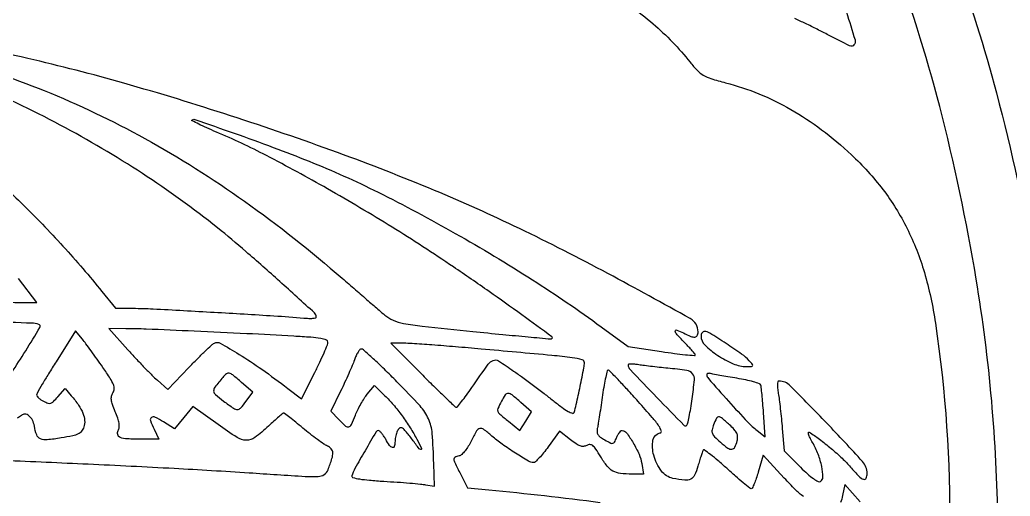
# Model space of a CAD drawing. Header units: millimetres. Extents: x 8 to 202, y 10 to 284.
# Drawn here: x 84.47 to 96.1, y 76.53 to 82.13 of the extents above; entities that cross this region are included whole.
import ezdxf

# ---------------------------------------------------------------- set-up
doc = ezdxf.new("R2010")
doc.units = ezdxf.units.MM
doc.layers.add('CUT', color=1, linetype='Continuous')
doc.layers.add('ENGRAVE', color=7, linetype='Continuous')

msp = doc.modelspace()

# ---------------------------------------------------------------- linework, layer by layer
at = {"layer": 'CUT'}
msp.add_circle((77.5, 76), 20, dxfattribs=at)
at = {"layer": 'ENGRAVE'}
for points in [[(22.924, 11.036, 0.000003), (45.118, 11.044, 0.000001), (67.428, 11.053, 0.198812)], [(83.243, 56.849, 0.05031), (86.75, 58.267, 0.050036), (89.919, 60.365, 0.045234), (92.727, 63.117, 0.039894), (94.588, 65.694, 0.039431), (96.023, 68.543, 0.039455), (96.993, 71.58, 0.040054), (97.468, 74.717, 0.015781), (97.494, 75.382, 0.005868), (97.489, 76.317, 0.00584), (97.463, 77.249, 0.016497), (97.416, 77.899, 0.033804), (96.881, 80.955, 0.038207), (95.951, 83.783, 0.038966), (94.623, 86.389, 0.038007), (92.896, 88.78, 0.042124), (90.351, 91.324, 0.044845), (87.465, 93.346, 0.045322), (84.295, 94.804, 0.044887)], [(84.012, 94.108, -0.032455), (86.114, 93.201, -0.031304), (88.107, 92.021, -0.041615), (90.826, 89.821, -0.044448), (93.077, 87.246, -0.045413), (94.797, 84.368, -0.047506), (95.939, 81.269, -0.022557), (96.386, 79.203, -0.025379), (96.624, 77.184, -0.026237), (96.651, 75.214, -0.028035), (96.469, 73.297, -0.050307), (95.533, 69.648, -0.047999), (93.877, 66.198, -0.047612), (91.579, 63.102, -0.04781), (88.739, 60.501, -0.054787), (85.376, 58.502, -0.053836), (81.64, 57.266, -0.052978)], [(83.111, 58.453, 0.044188), (85.935, 59.618, 0.044295), (88.504, 61.258, 0.042822), (90.776, 63.342, 0.014695), (91.769, 64.489, 0.018927), (92.609, 65.603, 0.019062), (93.358, 66.77, 0.015274), (94.076, 68.079, 0.040872), (95.134, 70.658, 0.0403), (95.765, 73.387, 0.039829), (95.955, 76.213, 0.037972), (95.701, 79.08, 0.021879), (95.272, 81.109, 0.027891), (94.692, 82.932, 0.028903), (93.934, 84.626, 0.026779), (92.967, 86.265, 0.055464), (90.413, 89.317, 0.053688), (87.223, 91.771, 0.053561), (83.577, 93.494, 0.054671)], [(91.367, 82.473, -0.040102), (91.907, 82.082, -0.048232), (92.341, 81.631, 0.022385), (92.428, 81.531, 0.0715), (92.497, 81.476, 0.05724), (92.587, 81.437, 0.010812), (92.759, 81.389, -0.034142), (93.149, 81.259, -0.032626), (93.524, 81.076, -0.03134), (93.885, 80.837, -0.026621), (94.235, 80.543, -0.04236), (94.606, 80.132, -0.046824), (94.889, 79.676, -0.044881), (95.092, 79.159, -0.033909), (95.222, 78.563, -0.039468), (95.389, 76.124, -0.036774)], [(94.177, 82.219, -0.004318), (94.278, 81.893, -0.242689), (94.266, 81.833, -0.356036), (94.215, 81.821, -0.007366), (93.967, 81.949, 0.005674), (93.834, 82.017, 0.005265), (93.696, 82.085, 0.005257), (93.572, 82.142, 0.017606)], [(83.582, 81.68, -0.035512), (84.759, 81.297, -0.030034), (85.941, 80.733, -0.028381), (87.111, 79.995, -0.024287), (88.256, 79.092, 0.000192), (88.413, 78.956, 0.000218), (88.563, 78.825, 0.000198), (88.691, 78.714, 0.001207), (88.757, 78.657, 0.077477), (88.854, 78.597, 0.054081), (88.978, 78.56, 0.01895), (89.196, 78.528, 0.001438), (89.79, 78.465, 0.001102), (90.142, 78.43, 0.001807), (90.442, 78.402, 0.000186), (90.709, 78.377, 0.196319), (90.72, 78.381, 0.490284), (90.719, 78.402, 0.000758), (90.366, 78.66, 0.004586), (89.981, 78.935, 0.003658), (89.562, 79.224, 0.010264), (88.843, 79.691, 0.009411), (88.084, 80.142, 0.009797), (87.367, 80.533, 0.019344), (86.78, 80.809, -0.004873), (86.666, 80.859, -0.008378), (86.572, 80.903, -0.003025), (86.494, 80.941, -0.511048), (86.493, 80.949, -0.28755), (86.526, 80.957, -0.00078), (86.988, 80.796, -0.004866), (87.448, 80.629, -0.006257), (87.868, 80.466, -0.020343), (88.678, 80.102, -0.013165), (89.585, 79.618, -0.012947), (90.491, 79.073, -0.016339), (91.297, 78.52), (91.613, 78.288), (92.007, 78.228, 0.004826), (92.159, 78.207, 0.008131), (92.286, 78.192, 0.002669), (92.394, 78.182, 0.440131), (92.402, 78.19, 0.170935), (92.397, 78.202, 0.007489), (92.367, 78.239, 0.011968), (92.328, 78.282, 0.008186), (92.283, 78.328, -0.010217), (92.189, 78.426, -0.146342), (92.168, 78.468, -0.576579), (92.185, 78.482, -0.030416), (92.263, 78.447, 0.019662), (92.35, 78.407, 0.118529), (92.399, 78.399, 0.267929), (92.426, 78.417, 0.113072), (92.436, 78.46, 0.271868), (92.344, 78.616, 0.004026), (91.376, 79.146, 0.011006), (90.337, 79.675, 0.013328), (89.339, 80.123, 0.011439), (88.202, 80.568, 0.008902), (86.946, 81.001, 0.008982), (85.694, 81.383, 0.012746), (84.566, 81.674, 0.011296), (83.307, 81.936, 0.009447)], [(83.984, 80.442, -0.014655), (84.487, 79.977, -0.014247), (84.979, 79.468, -0.014528), (85.437, 78.934), (85.596, 78.737), (85.802, 78.737, -0.013562), (86.036, 78.731, -0.000784), (86.754, 78.691, -0.001106), (87.456, 78.649, -0.007224), (87.808, 78.622, 0.016791), (87.864, 78.619, 0.028051), (87.911, 78.62, 0.027741), (87.946, 78.626, 0.356899), (87.953, 78.635, 0.211096), (87.932, 78.683, 0.001017), (87.524, 79.053, 0.005152), (87.126, 79.405, 0.009402), (86.793, 79.683, 0.024626), (85.912, 80.321, 0.022512), (84.947, 80.891, 0.022066), (83.914, 81.382, 0.021382)], [(84.284, 65.399), (84.827, 65.409, 0.005982), (85.044, 65.416, 0.007344), (85.246, 65.427, 0.006218), (85.415, 65.441, 0.051636), (85.49, 65.457, 0.089471), (85.61, 65.519, 0.010691), (85.842, 65.707, 0.006627), (86.076, 65.91, 0.213648), (86.106, 65.977, 0.414036), (86.078, 66.005, 0.000023), (82.045, 66.007, 0.000044), (78.034, 66.009, 0.142368)], [(84.347, 78.809, 0.010066), (84.525, 78.806), (84.672, 78.806), (84.457, 79.088, 0.025231)], [(84.374, 77.978, 0.007949), (84.541, 78.238, 0.004266), (84.709, 78.513, 0.48096), (84.695, 78.548, 0.07001), (84.612, 78.562, 0.00025), (83.606, 78.598, 0.001339)], [(84.291, 76.95, -0.001914), (85.274, 76.907, -0.001899), (86.283, 76.857, -0.002808), (87.166, 76.804, 0.000699), (87.824, 76.761, 0.025497), (87.975, 76.76, 0.140885), (88.046, 76.783, 0.153278), (88.091, 76.84, 0.013175), (88.137, 76.971, 0.084213), (88.147, 77.04, 0.175273), (88.129, 77.084, 0.106347), (88.084, 77.118, -0.043128), (88.041, 77.142, -0.007938), (87.966, 77.195, -0.008473), (87.881, 77.26, -0.007622), (87.794, 77.33, 0.00307), (87.713, 77.397, 0.004827), (87.642, 77.454, 0.001445), (87.58, 77.502, 0.166178), (87.57, 77.506, 0.176837), (87.561, 77.502, 0.002231), (87.512, 77.461, 0.006207), (87.456, 77.411, 0.003988), (87.392, 77.353, -0.02566), (87.231, 77.217, -0.170494), (87.132, 77.186, -0.134971), (87.024, 77.219, -0.013998), (86.8, 77.37), (86.505, 77.581), (86.396, 77.452), (86.288, 77.322), (86.161, 77.401, 0.022326), (86.059, 77.457, 0.282628), (86.018, 77.453, 0.329128), (86.006, 77.417, 0.026614), (86.048, 77.317), (86.105, 77.198), (85.903, 77.198, -0.011782), (85.733, 77.202, -0.07827), (85.65, 77.219, -0.248068), (85.621, 77.252, -0.18455), (85.627, 77.301, 0.098474), (85.639, 77.339, 0.063303), (85.637, 77.386, 0.044842), (85.623, 77.444, 0.017902), (85.593, 77.522, -0.014952), (85.56, 77.606, -0.056377), (85.547, 77.661, -0.088451), (85.549, 77.704, -0.081491), (85.566, 77.745, 0.132067), (85.58, 77.79, 0.103915), (85.571, 77.84, 0.047758), (85.534, 77.912, 0.007759), (85.447, 78.043, 0.00311), (85.379, 78.139, 0.002974), (85.31, 78.236, 0.002946), (85.248, 78.321, 0.010649), (85.207, 78.374), (85.127, 78.472), (84.898, 78.109, 0.003346), (84.81, 77.968, 0.005128), (84.736, 77.844, 0.001937), (84.674, 77.737, 0.131144), (84.669, 77.717, 0.17962), (84.674, 77.703, 0.0344), (84.693, 77.684, 0.032732), (84.72, 77.663, 0.025024), (84.752, 77.644, 0.041481), (84.802, 77.622, 0.160042), (84.835, 77.622, 0.119593), (84.868, 77.642, 0.018778), (84.919, 77.697), (85.004, 77.795), (85.076, 77.71, -0.026002), (85.162, 77.599, -0.055189), (85.213, 77.503, -0.073582), (85.233, 77.419, -0.102852), (85.224, 77.342, -0.081593), (85.198, 77.292, -0.118467), (85.159, 77.261, -0.062031), (85.093, 77.238, -0.009811), (84.957, 77.213, -0.017204), (84.792, 77.191, -0.128807), (84.715, 77.203, -0.199765), (84.67, 77.25, -0.051595), (84.643, 77.351, 0.075684), (84.621, 77.422, 0.103925), (84.579, 77.474, 0.151853), (84.532, 77.493, 0.222998), (84.491, 77.478, -0.113284), (84.441, 77.447, -0.161546)], [(93.672, 76.523, -0.029283), (93.577, 76.607, -0.009622), (93.448, 76.741), (93.198, 77.009), (93.141, 76.812, -0.010874), (93.118, 76.737, -0.017106), (93.094, 76.674, -0.011383), (93.071, 76.624, -0.291672), (93.059, 76.616, -0.171789), (93.043, 76.622, -0.002638), (92.965, 76.687, -0.006715), (92.874, 76.764, -0.004351), (92.772, 76.856, 0.007697), (92.67, 76.946, 0.013166), (92.582, 77.018, 0.007003), (92.508, 77.073, 0.450782), (92.495, 77.07, 0.044459), (92.487, 77.052, 0.003571), (92.471, 77.004, 0.004801), (92.452, 76.945, 0.003667), (92.433, 76.881, -0.036852), (92.394, 76.774, -0.174565), (92.349, 76.729, -0.141797), (92.28, 76.717, -0.021652), (92.14, 76.738, -0.187037), (92.006, 76.824, -0.089933), (91.915, 77.009, -0.110929), (91.906, 77.189, -0.319761), (91.989, 77.272, 0.458869), (92.004, 77.297, 0.07312), (91.976, 77.353, 0.026379), (91.897, 77.455, 0.004294), (91.732, 77.642, 0.002786), (91.606, 77.781, 0.004299), (91.496, 77.899, 0.001474), (91.4, 77.999, 0.121639), (91.382, 78.011, 0.430145), (91.37, 78.004, 0.008992), (91.351, 77.929, 0.01507), (91.332, 77.834, 0.00885), (91.314, 77.72, -0.002138), (91.297, 77.599, -0.002432), (91.279, 77.483, -0.002206), (91.264, 77.385, -0.013598), (91.254, 77.334, 0.060212), (91.249, 77.288, 0.129914), (91.259, 77.254, 0.101981), (91.287, 77.224, 0.028693), (91.34, 77.19, 0.011173), (91.41, 77.153, 0.163776), (91.436, 77.15, 0.234952), (91.455, 77.164, 0.025035), (91.478, 77.216, -0.033355), (91.493, 77.248, -0.042815), (91.511, 77.275, -0.048742), (91.529, 77.295, -0.178907), (91.545, 77.3, -0.240572), (91.595, 77.275, -0.023235), (91.673, 77.156, -0.029511), (91.742, 77.022, -0.063747), (91.774, 76.912), (91.795, 76.787), (91.662, 76.787, -0.029088), (91.523, 76.796, -0.096911), (91.436, 76.824, -0.099754), (91.368, 76.882, -0.031875), (91.292, 76.992, 0.011531), (91.235, 77.083, 0.07605), (91.199, 77.123, 0.171737), (91.166, 77.135, 0.123822), (91.128, 77.125, -0.101275), (91.09, 77.114, -0.106363), (91.052, 77.119, -0.065728), (91.005, 77.143, -0.017786), (90.937, 77.192), (90.81, 77.293), (90.676, 77.109, -0.012781), (90.622, 77.038, -0.01826), (90.57, 76.978, -0.014363), (90.525, 76.932, -0.19286), (90.503, 76.924, -0.134402), (90.445, 76.94, -0.008377), (90.292, 77.034, -0.013473), (90.135, 77.14, -0.024193), (90.014, 77.236, 0.018033), (89.917, 77.315, 0.225474), (89.872, 77.324, 0.207251), (89.834, 77.295, 0.015121), (89.772, 77.177, -0.027563), (89.738, 77.115, -0.031201), (89.699, 77.061, -0.032796), (89.66, 77.019, -0.124802), (89.629, 77.002, 0.048773), (89.58, 76.984, 0.308947), (89.568, 76.963, 0.094566), (89.578, 76.925, 0.003346), (89.645, 76.79), (89.729, 76.625), (89.979, 76.602, -0.00955), (91.287, 76.456, -0.008839)], [(94.338, 76.463), (94.157, 76.665), (94.133, 76.538, -0.066374), (94.106, 76.454, -0.207196)]]:
    msp.add_lwpolyline(points, format="xyb", dxfattribs=at)
for points in [[(85.74, 78.25, 0.005097), (85.835, 78.147, 0.004638), (85.934, 78.042, 0.004644), (86.024, 77.951, 0.014932), (86.087, 77.892), (86.211, 77.782), (86.456, 78.04, -0.005218), (86.554, 78.141, -0.006845), (86.645, 78.23, -0.005154), (86.723, 78.304, -0.062787), (86.757, 78.327, -0.256062), (86.825, 78.327, -0.010386), (87.047, 78.196, -0.015659), (87.314, 78.02, -0.009536), (87.618, 77.796), (87.779, 77.672), (87.935, 77.982, 0.005727), (87.994, 78.104, 0.007998), (88.045, 78.214, 0.005195), (88.084, 78.308, 0.097747), (88.09, 78.339, 0.318874), (88.073, 78.364, 0.040613), (88.005, 78.381, 0.024063), (87.89, 78.396, 0.005121), (87.688, 78.409, 0.001803), (87.136, 78.439, 0.001302), (86.521, 78.468, 0.000956), (85.956, 78.492, 0.009418), (85.718, 78.497), (85.518, 78.498)], [(92.47, 78.41, 0.20325), (92.514, 78.307, 0.044895), (92.666, 78.184, 0.046113), (92.849, 78.085, 0.101582), (93.005, 78.053, 0.00963), (93.064, 78.054, 0.281101), (93.076, 78.062, 0.290604), (93.074, 78.076, 0.010117), (93.036, 78.12, 0.054236), (92.947, 78.199, 0.009861), (92.764, 78.324, 0.006081), (92.572, 78.446, 0.13958), (92.51, 78.464, 0.130933), (92.495, 78.46, 0.100638), (92.482, 78.448, 0.088339), (92.473, 78.431, 0.074232)], [(88.4, 78.13, -0.013328), (88.375, 78.065, -0.004314), (88.334, 77.97, -0.004298), (88.286, 77.865, -0.004816), (88.239, 77.764), (88.124, 77.527), (88.216, 77.431, 0.01803), (88.296, 77.353, 0.250183), (88.334, 77.344, 0.226576), (88.365, 77.37, 0.014942), (88.412, 77.48, -0.021272), (88.44, 77.543, -0.014388), (88.477, 77.613, -0.014513), (88.516, 77.678, -0.027868), (88.552, 77.727), (88.636, 77.829), (88.759, 77.71, -0.026541), (88.857, 77.605, -0.016746), (88.96, 77.474, -0.016531), (89.056, 77.332, -0.021999), (89.134, 77.198, -0.00546), (89.188, 77.091, -0.523257), (89.18, 77.078, -0.261919), (89.16, 77.087, -0.004278), (89.082, 77.192, 0.013052), (89.041, 77.247, 0.018586), (89.001, 77.293, 0.014802), (88.966, 77.328, 0.191838), (88.949, 77.334, 0.23257), (88.923, 77.322, 0.066291), (88.899, 77.281, 0.054412), (88.883, 77.224, 0.043666), (88.877, 77.161, -0.077085), (88.869, 77.111, -0.419997), (88.848, 77.1, -0.159398), (88.814, 77.125, -0.023442), (88.768, 77.198, 0.018818), (88.743, 77.237, 0.026076), (88.718, 77.27, 0.024732), (88.696, 77.294, 0.198395), (88.682, 77.3, 0.262397), (88.655, 77.284, 0.002115), (88.525, 77.063, 0.005674), (88.407, 76.855, 0.061175), (88.371, 76.766, 0.419239), (88.382, 76.747, 0.02023), (88.46, 76.731, 0.01909), (88.576, 76.717, 0.006394), (88.747, 76.704, -0.002654), (88.903, 76.694, -0.003094), (89.05, 76.683, -0.002744), (89.175, 76.671, -0.01866), (89.237, 76.663), (89.339, 76.646), (89.332, 76.913, 0.012998), (89.314, 77.267, 0.086461), (89.27, 77.437, 0.079541), (89.171, 77.589, 0.010105), (88.9, 77.873, 0.004467), (88.752, 78.021, 0.006936), (88.62, 78.145, 0.002662), (88.506, 78.249, 0.185567), (88.483, 78.258, 0.218295), (88.466, 78.251, 0.034914), (88.443, 78.221, 0.033177), (88.42, 78.179, 0.023553)], [(89.202, 77.95, 0.002519), (89.348, 77.806, 0.004035), (89.473, 77.685, 0.000921), (89.584, 77.579, 0.191555), (89.598, 77.574, 0.227119), (89.61, 77.58, 0.003566), (89.659, 77.642, 0.008647), (89.715, 77.716, 0.005522), (89.778, 77.805, -0.003685), (89.971, 78.079, -0.143792), (90.03, 78.125, -0.240158), (90.093, 78.119, -0.012189), (90.27, 78, -0.004851), (90.376, 77.924, -0.002764), (90.502, 77.831, -0.002759), (90.628, 77.735, -0.004563), (90.734, 77.652, 0.009876), (90.836, 77.574, 0.029055), (90.91, 77.526, 0.044148), (90.961, 77.503, 0.422187), (90.98, 77.512, 0.024183), (91.006, 77.608, 0.003021), (91.051, 77.819, 0.00194), (91.095, 78.037, 0.049327), (91.101, 78.098, 0.339922), (91.074, 78.133, 0.032128), (90.959, 78.156, 0.010076), (90.719, 78.183, 0.00045), (89.887, 78.258, 0.001625), (89.587, 78.284, 0.002052), (89.31, 78.306, 0.001625), (89.077, 78.323, 0.016511), (88.98, 78.326), (88.827, 78.327)], [(91.615, 78.071, 0.193228), (91.637, 78.016, 0.001736), (91.951, 77.69, 0.001231), (92.272, 77.361, 0.431909), (92.303, 77.362, 0.130072), (92.313, 77.381, 0.004854), (92.331, 77.463, 0.008504), (92.349, 77.561, 0.005848), (92.366, 77.673, 0.013084), (92.392, 77.895, 0.191768), (92.37, 77.968, 0.191565), (92.303, 78.007, 0.013052), (92.081, 78.033, -0.003259), (91.979, 78.043, -0.003075), (91.876, 78.055, -0.003056), (91.785, 78.066, -0.010699), (91.726, 78.075, 0.019436), (91.683, 78.081, 0.033191), (91.647, 78.082, 0.037702), (91.621, 78.079, 0.360063)], [(86.854, 77.925, 0.010684), (86.762, 77.81, 0.173335), (86.748, 77.763, 0.211054), (86.768, 77.722, 0.016807), (86.864, 77.646, 0.008697), (86.982, 77.562, 0.149716), (87.027, 77.548, 0.217091), (87.064, 77.565, 0.020983), (87.129, 77.645), (87.206, 77.75), (87.075, 77.866, 0.007223), (86.972, 77.954, 0.109186), (86.931, 77.975, 0.240083), (86.898, 77.968, 0.049084)], [(92.538, 77.957, 0.183092), (92.556, 77.912, 0.001792), (92.793, 77.645, 0.005096), (93.017, 77.401, 0.040567), (93.13, 77.299), (93.225, 77.225), (93.204, 77.511, 0.00271), (93.195, 77.623, 0.00374), (93.186, 77.723, 0.002381), (93.177, 77.808, 0.045276), (93.172, 77.834, 0.241664), (93.156, 77.85, 0.013339), (93.085, 77.873, 0.018223), (92.996, 77.895, 0.012101), (92.892, 77.914, -0.002041), (92.786, 77.931, -0.002708), (92.69, 77.948, -0.001926), (92.61, 77.963, -0.027026), (92.581, 77.97, 0.053128), (92.565, 77.973, 0.090273), (92.551, 77.971, 0.131184), (92.542, 77.966, 0.194743)], [(93.377, 77.737, -0.011065), (93.388, 77.663, -0.003851), (93.401, 77.556, -0.003823), (93.414, 77.438, -0.004447), (93.424, 77.326), (93.446, 77.06), (93.639, 76.868, 0.013408), (93.721, 76.79, 0.027114), (93.79, 76.735, 0.02919), (93.845, 76.7, 0.271433), (93.872, 76.701, 0.267029), (93.9, 76.754, 0.04263), (93.887, 76.877, 0.041243), (93.845, 77.022, 0.040187), (93.78, 77.159, -0.014107), (93.75, 77.215, -0.037838), (93.733, 77.257, -0.125959), (93.732, 77.277, -0.525065), (93.741, 77.281, -0.024216), (93.86, 77.199, -0.01397), (93.997, 77.09, -0.013973), (94.127, 76.974, -0.024493), (94.226, 76.87, 0.013078), (94.324, 76.762, 0.111117), (94.378, 76.727, 0.399616), (94.409, 76.739, 0.10319), (94.42, 76.796, 0.186533), (94.366, 76.937, 0.006101), (93.947, 77.386, 0.005868), (93.517, 77.827, 0.198878), (93.384, 77.882, 0.333304), (93.372, 77.873, 0.058128), (93.367, 77.843, 0.039491), (93.368, 77.797, 0.017255)], [(90.127, 77.644, 0.014414), (90.086, 77.559, 0.190951), (90.085, 77.525, 0.134527), (90.106, 77.494, 0.005959), (90.209, 77.409), (90.343, 77.302), (90.412, 77.411), (90.481, 77.52), (90.355, 77.631, 0.010802), (90.251, 77.719, 0.156943), (90.207, 77.736, 0.261318), (90.172, 77.719, 0.032324)], [(92.618, 77.369, 0.039386), (92.6, 77.307, 0.144536), (92.603, 77.267, 0.104572), (92.629, 77.228, 0.015697), (92.698, 77.163, 0.023107), (92.784, 77.094, 0.180169), (92.833, 77.081, 0.266651), (92.867, 77.105, 0.04945), (92.895, 77.18, 0.071711), (92.9, 77.228, 0.102448), (92.889, 77.269, 0.073628), (92.86, 77.312, 0.022476), (92.804, 77.368, 0.008491), (92.711, 77.45, 0.175409), (92.677, 77.462, 0.289711), (92.651, 77.447, 0.022875)]]:
    msp.add_lwpolyline(points, format="xyb", close=True, dxfattribs=at)

doc.saveas('drawing.dxf')
